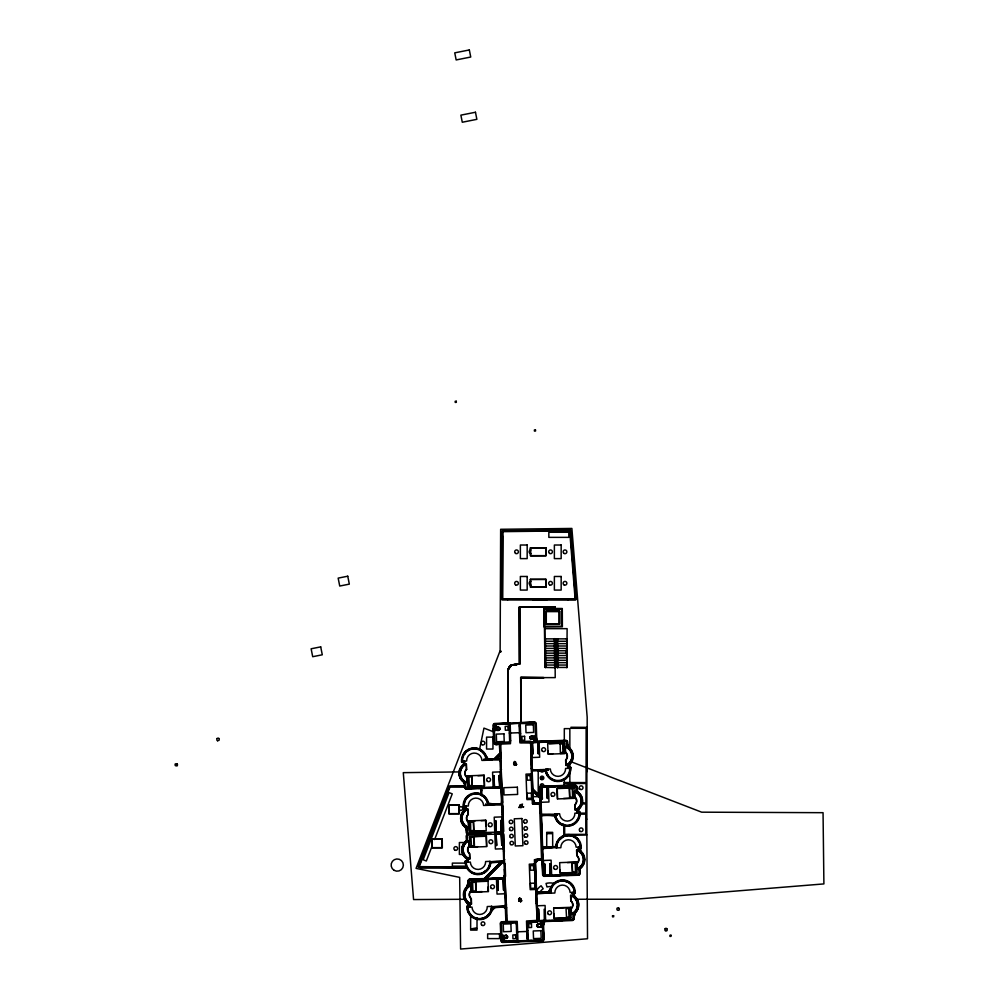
<?xml version="1.0" encoding="UTF-8"?>
<svg xmlns="http://www.w3.org/2000/svg" width="999" height="999" viewBox="0 0 999 999"><rect width="100%" height="100%" fill="white"/><g stroke="black" fill="none" stroke-linecap="round" stroke-linejoin="round"><path stroke-width="1.5" d="M519.355 606.967L519.455 663.923L511.363 665.147L509.328 666.683L507.929 669.58L508.066 722.302L508.266 669.58L509.49 666.808L511.401 665.247L519.567 663.935L519.393 606.992L555.219 606.917L555.219 608.778L544.168 608.778L545.017 667.432L554.932 667.657M465.159 862.262L465.284 861.076L467.232 860.838L467.182 859.227A11.139 11.139 0 0 1 466.733 840.359M465.671 862.249L470.342 862.075A7.655 7.655 0 0 0 478.271 869.442A7.655 7.655 0 0 0 485.639 861.525L490.309 861.35A12.325 12.325 0 0 1 478.022 874.125A12.325 12.325 0 0 1 465.671 861.413L467.669 861.225L467.594 859.09M515.634 762.999L514.647 764.235L514.722 763.286M518.956 899.275C518.431 901.473 518.493 897.801 521.203 898.775C518.019 898.014 520.554 902.659 520.616 899.45M520.029 900.411L519.705 899.737M519.105 900.024L519.542 900.811M521.241 807.529C520.816 807.329 522.577 805.619 521.665 805.182C519.418 806.043 522.602 805.581 521.903 805.331M494.73 742.719A1.873 1.873 0 0 0 498.289 743.793L495.317 743.993L493.981 742.607L494.006 736.413M502.485 535.801L502.222 599.425L575.624 599.425L570.154 530.332L502.509 531.143M521.278 804.982C523.039 805.456 518.606 805.706 521.128 806.018M586.838 819.168L586.925 727.359L570.941 727.272L570.941 728.296L586.138 728.296L586.063 782.579L564.148 782.529L563.636 785.639M587.262 771.553L587.175 717.157L571.878 528.446L500.649 529.295L500.137 650.686L416.059 868.381L459.677 877.384L460.601 949.05L587.524 938.76L586.75 819.155M494.018 739.909L493.618 728.159L494.006 732.617M494.03 738.373L493.543 728.271M516.221 763.648C516.745 764.46 512.949 764.897 515.834 764.784C516.658 761.75 514.597 766.87 516.233 763.611C516.308 763.199 516.183 765.246 515.659 763.348M521.728 807.03L521.728 805.918M464.06 891.707L463.973 897.527L465.871 901.36L469.055 904.195M514.76 764.547C513.211 764.073 513.261 762.786 515.022 762.162C518.231 761.663 510.714 764.822 515.059 762.062M514.735 764.884L513.761 764.185L514.685 761.388M519.193 900.623C520.367 901.523 518.019 898.251 520.379 898.613M520.167 900.574C520.579 901.435 516.845 899.212 519.78 901.073M521.166 806.243L520.566 807.067L521.903 806.318M522.552 804.095L521.728 804.282M467.894 861.425L467.932 858.89M519.43 901.185L521.603 900.736M520.554 900.074L521.016 901.373M516.283 763.785L516.296 764.797M521.503 901.073L519.842 901.036L521.291 900.524M507.167 937.911L507.005 938.061A2.173 2.173 0 0 1 506.555 938.323L507.417 937.586A1.399 1.399 0 0 0 507.592 937.162L506.655 935.539A2.41 2.41 0 0 0 505.756 935.314M514.647 764.21C515.422 757.779 512.25 765.896 516.62 764.285M516.458 764.347C515.846 763.623 514.897 765.796 516.608 764.472M515.821 764.685C516.346 763.898 515.596 765.209 516.158 763.973M521.59 900.923C520.042 899.25 520.704 901.722 521.478 900.736M465.372 861.388L467.844 861.388L467.882 858.915M519.942 900.436L519.73 900.087M518.793 899.162C518.119 900.586 519.617 898.238 520.042 898.601M541.483 814.809L541.046 819.767L541.446 814.709L548.588 814.859M514.56 764.347L514.148 763.298L514.56 763.935M521.49 806.742L521.94 805.943M480.119 919.105L480.094 918.993A12.15 12.15 0 0 1 467.495 907.267M468.019 862.162L468.119 860.963L465.584 861.4A12.413 12.413 0 0 0 467.057 867.694M469.692 905.993L469.455 907.192L469.767 905.993M521.316 900.136C521.116 903.084 519.58 899.712 521.453 900.798M521.341 900.961L520.979 899.799M576.535 899.35L572.602 893.705C570.829 889.897 577.335 900.636 576.635 899.187M572.527 893.581L572.39 892.369M578.433 848.276L578.658 847.077M519.93 898.576L519.03 899.55L519.717 897.926M514.198 764.173L514.535 761.787M521.278 901.061L520.541 901.772L521.328 900.661M515.596 763.686L515.759 764.672L514.522 764.31M519.517 807.354L518.968 807.592M513.673 763.398L513.986 762.799M520.292 807.342L521.091 806.493L520.467 806.555M518.693 899.812L518.868 899.45M520.916 901.11L520.604 901.797L521.416 899.874M514.585 764.747L513.936 764.984L516.096 764.085M514.56 763.261C514.822 765.009 513.411 762.225 515.084 762.312M519.443 901.21L518.856 900.499M548.164 847.452L552.497 847.327M520.704 806.967C519.742 806.068 520.242 806.181 521.166 805.032M519.343 900.012C518.993 898.738 518.631 899.475 520.067 898.775M520.129 898.538L519.38 898.226M542.969 931.53L543.194 936.075L542.969 925.923L544.83 920.878L559.403 920.541M543.269 936.1L543.431 933.178M514.398 763.798L514.16 762.487L514.46 763.061M505.769 922.015L506.006 918.031M505.869 922.077L505.956 919.33M521.178 900.648C521.253 900.211 520.554 900.811 521.291 900.773M518.893 900.936L519.318 901.248M515.496 763.211L515.871 763.948M520.704 805.694L519.755 806.056L520.654 806.106M465.509 856.705L467.569 858.74L465.746 864.135L467.569 858.69L466.77 861.5M554.944 814.884L542.307 815.296A1.536 1.536 0 0 1 540.884 813.735M514.06 764.11L513.936 763.498M519.268 899.874L519.205 899.063M563.586 836.263L558.091 840.871M519.517 898.238L519.767 898.563M523.014 806.955L523.651 806.78M550.761 891.245L549.875 892.856L536.788 893.88L537.612 919.754L538.686 920.741M556.768 845.941L555.869 847.552L542.782 848.576L543.606 874.45L544.467 875.424M490.159 863.76L490.621 862.187L502.984 861.725A1.536 1.536 0 0 0 504.295 860.151L504.408 863.173M486.101 760.276A11.813 11.813 0 0 0 473.688 748.913A11.813 11.813 0 0 0 462.512 761.488C465.422 760.301 465.559 765.159 463.249 765.734A10.115 10.115 0 0 0 463.823 781.143L465.434 782.429L464.385 782.816A11.139 11.139 0 0 1 463.698 764.073L463.648 762.462L461.526 762.012A12.837 12.837 0 0 1 472.739 747.976A12.837 12.837 0 0 1 487 758.89L500.087 758.678L501.248 757.841L500.774 745.067L499.587 745.004L499.55 744.143L495.329 744.317L498.414 743.756M487.749 805.306A11.813 11.813 0 0 0 475.512 793.93A11.813 11.813 0 0 0 464.135 806.168C466.558 805.444 467.557 809.914 464.947 810.776M502.485 833.903L468.144 835.052L467.37 835.876L467.195 841.27A10.127 10.127 0 0 0 466.608 857.604C469.443 858.516 466.945 860.801 467.894 858.478M496.491 879.195L504.133 878.883L469.78 880.069C467.22 881.455 471.116 886.101 467.694 887.212A10.115 10.115 0 0 0 468.256 902.621C470.729 902.921 470.779 907.891 467.819 906.917A11.813 11.813 0 0 0 479.895 918.63A11.813 11.813 0 0 0 491.446 906.393M491.283 911.25L495.329 907.03L491.246 911.138M546.141 769.143A11.813 11.813 0 0 0 558.553 780.506A11.813 11.813 0 0 0 569.742 767.944C566.845 769.08 566.708 764.322 568.955 763.673M555.432 813.885A11.813 11.813 0 0 0 567.844 825.249A11.813 11.813 0 0 0 579.033 812.686C576.136 813.835 575.973 809.015 578.284 808.441A10.115 10.115 0 0 0 577.722 793.019C574.225 792.157 577.784 787.249 575.112 786.051L540.771 787.274L555.756 786.388M537.986 920.791L572.34 919.492L573.114 918.668L573.276 913.261A10.127 10.127 0 0 0 573.876 896.927L572.265 895.753L573.289 895.266A11.176 11.176 0 0 1 573.763 914.21L572.902 913.76L573.726 912.886M551.997 875.636L543.98 875.374L578.334 874.187C580.906 872.801 577.01 868.156 580.431 867.057A10.115 10.115 0 0 0 579.87 851.635L578.246 850.236L579.295 849.962A11.176 11.176 0 0 1 579.77 868.905L578.908 868.456L579.72 867.582M472.14 748.451L475.062 748.8M489.66 863.685L490.334 861.737L503.683 860.663L502.859 834.789L501.798 833.79M491.308 908.703L492.245 906.705L505.332 905.681L504.507 879.807L503.434 878.82M482.617 873.188L484.715 871.328M484.915 871.528L482.629 873.351L484.877 871.453M465.634 809.153L465.559 807.279L463.586 807.254L463.861 806.243L463.723 806.942L465.796 807.042L465.934 809.315A10.627 10.627 0 0 0 465.709 826.985M466.608 829.395L463.499 824.912M515.184 764.472L515.696 764.335M462.649 823.85L466.67 829.482M520.779 900.399L520.591 901.148L521.166 900.037M463.973 781.98L465.971 788.398L464.11 781.855L464.897 782.654L465.059 787.162A1.536 1.536 0 0 0 466.645 788.636L494.867 787.724M521.178 899.949L521.078 900.536M478.359 873.65L475.362 873.95L479.77 873.613M538.786 859.639L542.682 859.44L542.957 873.963M566.945 741.196L567.457 746.827L566.957 741.133L567.594 746.765L571.528 750.986L572.39 753.795M501.286 804.145L501.985 799.824L501.585 786.213L501.873 792.582M501.361 804.183L501.973 799.912M501.523 804.183L501.998 801.273M520.591 804.657L520.042 805.469L520.454 804.57M468.119 862.174L467.682 859.053A10.689 10.689 0 0 1 466.196 841.308L467.008 840.596L466.845 836.101A1.536 1.536 0 0 1 467.732 834.652M523.351 807.317L523.451 807.117M535.826 940.871L528.496 940.896L541.558 940.534M521.753 805.294L520.941 805.132L522.077 805.743M487.912 803.096L494.205 804.095M581.318 847.814L579.233 848.401L579.295 850.012M586.85 834.889L563.948 835.364L563.636 824.05M477.947 793.331L475.062 793.718M573.126 785.476L565.871 785.738M578.096 874.6L578.221 874.762A1.536 1.536 0 0 0 579.632 873.138L579.47 868.643L580.244 867.881M460.864 818.793L461.963 813.448A10.939 10.939 0 0 0 461.763 822.701M488.261 759.502L492.619 759.34M498.002 861.962L492.107 862.012M496.428 878.608L497.027 894.068L504.682 893.793L504.12 878.496L496.478 878.82M533.379 722.452L523.251 722.789M505.993 908.054L502.485 906.855L506.143 908.029M544.755 769.917L548.126 775.948L544.805 769.979L540.384 770.254L544.78 769.892L540.434 770.054M551.198 741.358L540.946 741.733M548.089 847.277L552.509 847.04M547.727 892.519L551.123 887.624M552.047 920.716L537.999 921.028M469.031 906.418L469.193 903.87A10.689 10.689 0 0 1 467.594 886.538M479.607 749.163L483.953 728.109L494.13 732.03M504.87 874.587L503.833 878.408L504.807 874.537L503.671 878.396L496.528 878.608M496.441 878.446L503.883 878.371M573.95 916.508L575.012 912.549L573.938 917.844M573.826 917.869L576.348 910.052L574.999 912.524M467.32 906.468L469.518 906.38L467.407 906.468C473.014 907.354 462.949 899.712 464.685 896.94M521.603 805.269L521.965 805.806M583.291 864.51L584.465 859.365L582.991 854.108L578.708 850.449A10.44 10.44 0 0 1 580.344 867.544L580.619 867.819M519.293 806.892L520.129 806.555L519.243 807.105M577.097 838.448L578.546 840.958L577.147 838.461L574.437 837.174L577.097 838.448L578.321 841.121M533.166 739.06L534.015 737.687L532.991 736.35M533.154 803.596L539.073 803.233L533.091 803.608L532.979 799.075M520.054 806.68L520.079 807.317M535.089 803.558L532.804 798.438L535.014 803.633L533.116 799.787M574.8 893.143L572.889 893.243L572.802 895.491A10.689 10.689 0 0 1 574.288 913.223L573.463 913.948L573.626 918.443A1.536 1.536 0 0 1 572.152 920.029L542.557 921.115L553.084 920.603M544.667 770.079L547.976 776.048M533.966 738.124L534.003 737.499M468.494 796.203L465.197 799.113L463.586 807.254M572.215 759.053L571.69 761.463L567.932 765.471M572.415 759.103L571.74 761.5L568.156 765.484L572.077 759.652M493.956 775.873L494.193 787.249L493.768 775.649M499.887 787.037L499.288 775.386L499.912 787.037M495.704 820.753L495.816 832.267M501.036 820.703L501.273 832.067L500.861 820.466M501.136 820.554L501.523 832.055L500.861 820.654M489.098 867.681L490.584 862.449M496.316 845.304L495.866 833.89M501.835 845.042L501.61 833.678M533.041 753.97L532.342 742.382M491.108 911.4L492.232 907.467M498.239 890.409L497.789 878.895M503.683 890.209L503.059 878.708M542.357 798.626L541.733 787.125M547.789 798.426L547.365 786.925M544.443 864.048L545.142 875.549M544.717 864.135L544.892 875.561L544.717 863.948M550.162 863.935L550.324 875.361L550.087 863.985M557.38 841.545L556.268 845.479L557.517 841.62A12.413 12.413 0 0 1 579.42 841.545M538.461 909.265L538.886 920.866M544.155 909.24L544.33 920.666M550.262 890.783L551.386 886.85M530.257 736.925L530.494 736.675A2.373 2.373 0 0 1 533.179 736.475A2.36 2.36 0 0 0 532.167 736.151A2.547 2.547 0 0 0 531.293 736.251L529.945 737.649L530.894 739.148A2.31 2.31 0 0 0 531.48 739.335M570.154 770.541L567.919 765.296L569.055 768.069M519.767 806.056C521.078 805.169 519.18 806.318 520.554 806.193M550.337 890.908L551.51 886.925A12.413 12.413 0 0 1 558.653 880.931M553.683 780.157L551.361 778.571L553.658 780.406M560.889 780.806L557.991 780.681M556.431 845.753L557.679 841.707M530.019 737.337L529.957 737.961M556.505 845.878L557.804 841.782M578.683 850.474L579.72 847.414C579.22 853.596 577.422 846.34 581.093 847.851M578.896 850.224L579.782 847.464M521.091 721.753L520.741 677.484L520.779 721.753M544.867 627.896L544.954 666.57M545.342 638.861L545.529 667.482L545.067 638.723M545.479 650.861L555.219 650.761M545.354 667.482L545.304 638.623M543.618 677.534L520.616 677.559L543.743 677.784L520.691 677.597L520.991 723.276L504.395 723.788M554.707 667.369L554.42 638.723M557.242 667.432L557.317 638.773L557.717 667.569M562.924 880.531L569.705 882.679M520.491 901.073L521.216 900.898M465.709 751.698L468.269 750.374L465.696 751.71L464.51 754.357M492.27 759.277L486.763 759.29L485.239 755.057M500.062 759.277A1.536 1.536 0 0 0 499.225 758.953L486.65 759.602L492.232 759.427M544.817 920.953L543.256 926.023M494.33 731.355L493.007 728.658L494.193 727.921M513.623 763.436L513.848 762.874M538.661 859.664L534.977 863.099M490.821 862.199L488.224 868.73M431.843 846.715L426.323 861.001L423.151 859.777L449.075 792.619L452.247 793.843L434.59 839.572M578.396 808.89L579.432 812.424M515.259 763.885L514.722 764.435L515.422 764.135M520.479 807.691L521.128 807.579M539.21 770.541L545.654 769.779L540.034 770.004M502.31 941.595L519.23 941.533M521.028 805.182L520.791 805.319M520.079 806.093L520.417 806.68M558.154 840.771L555.407 847.127L558.079 840.733L563.523 836.213M463.773 805.981L464.46 810.639L463.561 805.943M507.967 669.58L511.326 665.022M491.945 907.467L504.632 906.755A1.536 1.536 0 0 0 505.944 905.181L506.343 915.883M556.168 846.79L543.493 847.502A1.536 1.536 0 0 0 542.17 849.088M468.406 886.675L469.218 885.801L468.444 885.301A11.139 11.139 0 0 0 468.831 904.245L468.881 905.856L466.92 906.093L466.808 907.292A12.837 12.837 0 0 0 479.433 919.654A12.837 12.837 0 0 0 492.445 907.716L505.506 906.967L506.718 907.716L507.055 921.478L517.22 921.415L517.969 940.896L527.147 940.559L526.51 920.991L537.112 920.379L534.403 859.739L540.571 858.99A1.611 1.611 0 0 0 541.533 858.491L539.56 804.395A1.611 1.611 0 0 0 538.561 803.97L532.355 803.671L530.631 743.006L519.917 742.881L519.005 722.589L534.328 722.027A1.898 1.898 0 0 1 536.251 723.85L536.825 741.333L565.584 740.271A2.048 2.048 0 0 1 567.707 742.232L567.857 746.653A11.176 11.176 0 0 1 568.568 765.396L568.606 766.957L570.454 766.97L570.754 767.831M509.565 666.87L508.266 669.58L511.426 665.346L519.667 663.96L519.567 607.105L555.219 607.217M536.076 892.382L538.961 892.669M579.557 813.011L574.887 813.174A7.655 7.655 0 0 1 567.519 821.103A7.655 7.655 0 0 1 559.59 813.735L554.92 813.91A12.325 12.325 0 0 0 568.106 825.748A12.325 12.325 0 0 0 579.495 812.162C576.473 813.748 576.835 809.015 578.558 808.828M486.95 916.92L489.56 913.511L486.95 916.92L484.09 917.819M463.798 894.205L465.834 901.023M486.85 916.957L480.094 918.993A12.15 12.15 0 0 0 491.783 906.38M464.398 754.357L465.721 751.66M522.652 722.776L534.715 722.339L535.963 723.825L536.051 741.782L535.951 734.315M504.395 935.626L503.621 936.5A1.424 1.424 0 0 1 503.771 936.2L504.333 935.663A2.46 2.46 0 0 1 506.643 935.551M568.156 765.009L568.206 767.382L570.204 767.419A12.325 12.325 0 0 1 558.828 781.006A12.325 12.325 0 0 1 545.629 769.168L550.299 768.993A7.655 7.655 0 0 0 558.229 776.36A7.655 7.655 0 0 0 565.596 768.431L570.267 768.256M567.594 764.747L568.543 765.409M555.844 882.229L558.716 881.405M566.833 667.657L567.12 628.658L545.017 628.658M566.833 638.623L566.321 639.01M566.883 667.432L566.883 638.861M467.669 861.225L465.434 861.388M468.543 881.368L466.645 887.624L468.444 881.068A1.536 1.536 0 0 1 469.967 879.532L503.434 878.308A1.536 1.536 0 0 1 504.295 878.546M519.967 806.031L520.354 805.843M463.698 855.194L467.769 858.79A10.44 10.44 0 0 1 466.133 841.695L465.884 841.445M572.764 895.666L572.714 895.741A10.44 10.44 0 0 1 574.35 912.849L574.625 913.123M568.468 825.723L569.08 825.649M462.562 765.571L464.173 763.174M462.637 765.621L464.198 763.298M573.913 918.768L572.764 920.129L573.376 918.705M578.708 874.35L579.37 873.401M463.536 845.004L467.07 840.434L463.586 845.067M464.572 844.005L467.12 840.521M572.739 919.792L573.526 918.73M568.156 765.484L571.403 760.876M579.682 868.481L581.368 866.145M469.393 879.757L468.593 880.843L468.718 885.788M578.721 874.5L579.52 873.426M536.788 741.832L536.088 735.276L536.513 741.882M572.752 919.979L573.701 918.743M579.707 873.451L578.746 874.887L566.358 875.386M579.857 873.463L578.746 874.837L566.358 875.174M570.654 835.176L566.333 835.688M504.82 921.952L501.823 921.965L500.599 923.438L500.974 928.096M465.322 826.947L465.584 826.66A10.44 10.44 0 0 1 465.984 809.502L465.659 807.18L463.648 807.117L463.536 806.168L468.294 806.018A7.655 7.655 0 0 1 475.661 798.089A7.655 7.655 0 0 1 483.591 805.456L488.261 805.281A12.325 12.325 0 0 0 475.062 793.443A12.325 12.325 0 0 0 463.686 807.03L465.734 807.105L465.084 809.927M577.772 792.344L577.634 792.507A10.465 10.465 0 0 1 577.222 809.714L577.572 812.062L579.595 812.15M500.074 786.9L501.073 785.838L500.012 759.977L486.888 759.914L485.789 757.979M568.344 747.764L568.406 747.689A10.564 10.564 0 0 1 567.981 765.047M573.576 913.835L575.436 911.637M573.713 913.898L577.447 909.49L578.421 903.783L576.723 898.963L573.051 895.329L572.976 893.493M579.383 807.904L577.584 810.102L577.572 812.062M463.486 844.879L467.07 840.758M463.311 844.792L466.758 840.646L466.62 835.776L466.708 840.621A10.939 10.939 0 0 0 462.2 847.302M582.392 865.534L579.707 868.593A10.939 10.939 0 0 0 582.654 865.696M520.004 805.631L520.554 805.594M569.68 763.236L571.403 761.3M502.572 906.967L495.242 907.104M497.165 723.776L508.741 723.313M536.663 741.72L565.596 740.746A1.536 1.536 0 0 1 567.182 742.12L567.37 746.865M537.275 926.56L537.562 926.772A1.748 1.748 0 0 1 537.087 926.348L537.087 926.348A1.349 1.349 0 0 1 537 924.824A1.636 1.636 0 0 1 537.25 924.512L537.412 924.362A2.173 2.173 0 0 1 537.862 924.1L537 924.837A1.386 1.386 0 0 0 536.8 925.449L537.762 926.885A2.435 2.435 0 0 0 540.022 926.797L540.721 926.11A1.336 1.336 0 0 0 540.634 924.699L539.71 924.025L540.359 924.4M494.105 758.99L500.487 752.609M494.105 759.203L500.462 752.846M494.667 759.178L499.999 753.845M496.066 758.441L500.337 754.17M496.266 758.79L500.524 754.52M496.253 759.003L500.511 754.757M484.552 878.258L500.487 862.324M484.565 878.446L501.785 861.225M484.777 878.783L502.135 861.413M485.114 879.108L503.096 861.126M485.614 879.145L503.459 861.313M486.688 878.283L503.696 861.275M538.686 859.502L534.952 863.223L535.464 876.323M568.044 767.557L570.491 767.332M568.294 765.359L568.419 767.182M463.823 762.249L461.95 762.025M577.672 811.962L579.732 812.125L577.335 812.299L579.408 812.175L577.335 812.299L577.122 809.839M217.208 738.286L218.669 738.186M496.915 727.422L496.128 728.134A1.311 1.311 0 0 0 496.103 729.482L496.69 730.069A2.435 2.435 0 0 0 499.013 730.157L500.012 728.845L499.05 727.409A2.46 2.46 0 0 0 496.928 727.434M488.036 803.084L488.511 804.42L500.874 803.983A1.536 1.536 0 0 1 502.297 805.456M496.491 727.709L496.241 727.959A1.836 1.836 0 0 1 496.603 727.622A2.41 2.41 0 0 1 499.113 727.472L499.313 727.559A1.698 1.698 0 0 1 499.725 727.946L499.812 729.47A1.311 1.311 0 0 0 499.837 728.121M499.275 730.019L499.562 729.794A2.335 2.335 0 0 1 496.715 730.032L496.403 729.857A1.573 1.573 0 0 1 496.103 729.482M558.154 840.921L561.463 838.086M499.038 729.32L499.063 728.246M530.906 737.237L530.944 738.361M665.259 928.471L666.695 928.521M568.106 765.421L568.381 767.22L570.441 767.357A12.562 12.562 0 0 1 569.855 772.726M463.299 765.746L464.735 764.547L463.698 764.023M578.246 808.416L576.81 809.627L577.834 810.152A11.176 11.176 0 0 0 577.172 791.358M478.533 788.461L500.137 787.712L501.685 786.45M500.137 787.712L501.723 786.5M533.466 738.848L533.291 738.985A2.41 2.41 0 0 1 530.831 739.098L530.419 738.823A1.498 1.498 0 0 1 530.032 738.273M463.299 765.009C465.147 764.297 464.485 760.526 462.038 762A12.325 12.325 0 0 1 473.426 748.413A12.325 12.325 0 0 1 486.613 760.264L481.943 760.426A7.655 7.655 0 0 0 474.013 753.071A7.655 7.655 0 0 0 466.645 760.988L461.975 761.163M527.722 938.236L526.997 922.527L537.187 922.152L534.902 859.714L541.046 859.402L542.469 857.529L540.721 805.069M467.594 858.84L465.559 856.593M464.011 781.855L463.986 781.98A10.627 10.627 0 0 1 464.223 764.335M466.758 841.645L467.569 840.783L466.496 840.471M578.046 874.662L544.68 875.948L543.019 874.625A1.536 1.536 0 0 0 544.68 875.948M463.449 764.198L464.722 764.098M465.097 809.215L466.421 809.352L464.897 810.751A10.115 10.115 0 0 0 465.459 826.173C469.043 826.985 465.234 832.379 468.281 833.154L502.422 831.917M568.806 765.222L567.519 765.321M576.81 810.064L578.096 809.964M484.69 754.17L488.311 759.302M497.027 728.196L497.065 729.47M532.929 738.373L532.954 737.125M466.496 840.521L466.371 835.676A2.035 2.035 0 0 1 467.719 834.103A2.035 2.035 0 0 1 466.258 832.629L466.034 827.796A11.139 11.139 0 0 1 465.347 809.09L466.371 809.128M578.958 868.68L579.982 868.768M572.951 913.985L573.975 914.073L574.138 918.431A2.048 2.048 0 0 1 572.177 920.541L543.419 921.59L544.105 939.085A1.923 1.923 0 0 1 542.644 941.008M537.962 924.862L538.011 926.21M498.576 730.331L499.15 730.094M513.773 763.136L513.711 762.649M494.018 728.421L493.007 728.658M569.705 882.592L571.378 885.039M464.647 782.629L464.86 787.499L466.183 788.823L470.816 788.723M541.246 787.287L540.459 788.336L541.533 814.197L554.657 814.26L555.656 815.808M506.456 937.561L506.143 937.686A2.235 2.235 0 0 1 505.069 937.724L504.607 937.561M572.702 895.067L572.577 896.066M498.951 730.207L499.013 730.169A2.135 2.135 0 0 0 499.45 729.894M554.932 639.098L555.219 677.622L520.741 677.622L543.743 677.684M557.717 639.01L556.88 638.861L556.918 667.432L567.12 667.432M545.067 667.282L545.816 667.282M554.42 667.282L555.257 667.432M466.708 840.321L467.507 840.521M468.356 885.351L469.168 885.576M537.762 926.885A2.398 2.398 0 0 0 538.661 927.109L539.747 926.935M531.293 736.251L530.931 736.388A1.936 1.936 0 0 0 530.344 736.825M465.884 900.936L468.781 906.393M468.968 885.351L468.144 885.501L467.982 881.118A2.035 2.035 0 0 1 469.93 879.02L504.445 878.034L504.383 876.485L505.569 876.335L505.107 863.561L503.908 863.486L503.858 861.937L490.796 862.699A12.837 12.837 0 0 1 477.335 874.612A12.837 12.837 0 0 1 465.172 861.375M535.926 728.109L536.188 735.364M465.784 788.486L463.936 781.88M549.85 892.344L537.487 892.806A1.536 1.536 0 0 0 536.925 893.006M501.723 831.93L502.722 830.856L501.648 804.994L488.536 804.932L487.524 803.383M576.735 786.663L575.474 785.376L563.086 785.738M542.682 940.971L502.509 942.444A1.911 1.911 0 0 1 502.01 942.282L501.685 942.094A1.911 1.911 0 0 1 500.924 940.658L500.324 923.588A1.873 1.873 0 0 1 501.411 921.827L506.031 921.515L506.293 920.741M467.619 906.48L469.143 906.068L467.22 906.468M467.669 859.477L468.106 861.488L466.171 861.887A11.813 11.813 0 0 0 478.259 873.613A11.813 11.813 0 0 0 489.797 861.375M573.888 895.641C571.465 895.741 571.453 891.995 574.3 892.644A11.813 11.813 0 0 0 562.225 880.931A11.813 11.813 0 0 0 550.674 893.168M511.401 665.247L519.667 663.96L519.642 607.155M581.043 847.851L579.033 848.201M519.705 663.96L511.363 665.147L508.054 669.58L508.254 722.215M519.368 663.91L511.338 665.047L519.455 663.923L513.761 664.485A6.381 6.381 0 0 0 507.992 670.829L508.241 723.751M500.574 758.104L502.21 789.123L501.198 789.16L501.136 787.612L466.658 789.148A2.048 2.048 0 0 1 465.347 788.723C462.487 786.038 466.196 783.141 464.56 781.63M502.185 802.272L502.859 802.01L502.385 789.222L501.698 789.01L501.023 789.272L501.498 802.06L502.609 802.172L503.733 831.031A2.035 2.035 0 0 1 502.347 832.841A2.035 2.035 0 0 1 503.871 834.552L504.582 876.56M504.907 876.598L506.543 907.604L505.357 907.766L505.831 920.541L506.518 920.753M467.07 906.468L469.255 906.168M475.212 793.793L478.059 793.443M542.232 858.803L542.819 874.649L544.68 876.185L558.616 875.636M464.123 761.088L464.51 762.262L464.148 761.088M484.478 760.326L484.053 759.165M568.006 767.132L567.819 768.356L567.807 767.157M466.071 806.081L466.183 807.279M576.997 811.912L577.31 813.086M577.385 813.074L577.097 811.9M505.581 922.152L501.948 922.489M578.746 847.951L580.706 847.814M467.732 861.288L465.759 861.413L467.844 861.388M540.159 940.521L535.826 940.708M532.954 803.633L539.06 803.283M505.469 922.089L501.898 922.289L505.569 922.114M535.814 876.31L535.152 859.752L538.111 859.627L535.202 859.764M498.538 723.776L509.103 723.401M580.806 847.826L578.808 848.014L578.796 850.186A10.689 10.689 0 0 1 580.282 867.931M506.555 922.002L501.885 922.202A1.361 1.361 0 0 0 500.836 923.438L501.461 940.646A1.361 1.361 0 0 0 502.872 941.957L542.282 940.521A1.361 1.361 0 0 0 543.593 939.11L542.969 922.027M542.395 920.866L549.999 920.591M503.134 723.776L509.153 723.538M527.197 722.801L534.715 722.677L535.639 723.85L534.715 722.677M543.506 847.602L553.234 847.214M546.316 847.627L553.284 847.352M497.352 861.662L491.77 861.887L502.972 861.638M566.333 874.787L572.527 874.6M544.68 875.861L550.874 875.611M566.346 874.999L575.624 874.625M481.755 878.87L469.368 879.37L481.768 879.083M487.949 878.633L503.434 878.009L492.607 878.645M560.164 875.636L544.68 876.185M472.49 879.632L481.78 879.27M497.252 878.645L503.434 878.396M477.135 879.595L481.78 879.407M544.455 892.619L550.012 892.407M494.817 906.855L503.196 906.568M494.88 907.042L504.62 906.667M542.607 921.19L557.679 920.579M552.759 846.852L543.456 847.264L552.834 847.052M492.145 862.387L503.034 862.025L492.082 862.249L497.977 862.05M537.45 892.569L549.949 892.232L540.596 892.594M495.342 907.342L504.67 907.042L495.379 907.217M542.694 921.315L560.739 920.603M542.719 921.365L562.25 920.591M530.494 722.801L533.454 722.689M519.293 725.898L520.317 725.861M509.353 733.066L520.054 732.667M519.58 733.541L520.591 733.503M509.627 740.709L510.651 740.671L510.177 722.914L494.88 723.463A1.886 1.886 0 0 0 493.469 724.2L493.269 724.525A1.886 1.886 0 0 0 493.081 725.399L493.706 742.482A1.873 1.873 0 0 0 495.641 744.28L495.329 744.055M562.749 740.746L565.684 740.659M531.468 742.282L539.11 741.97L539.672 757.254L532.017 757.542L531.468 742.245L539.11 742.12L531.48 742.532M536.013 741.87A1.349 1.349 0 0 0 536.351 740.921L535.726 723.85A1.361 1.361 0 0 0 534.315 722.539L494.905 723.975A1.361 1.361 0 0 0 493.593 725.386L494.23 742.594A1.361 1.361 0 0 0 495.354 743.756L498.326 743.731M549.438 743.756L564.423 743.206L564.685 750.436M560.027 743.968L563.161 743.855L563.486 752.434L560.339 752.547L560.189 743.968M552.809 753.758L548.314 753.92L548.201 751.036M560.289 753.483L564.785 753.321M500.162 761.038L501.186 761.001M530.744 759.927L531.768 759.889M500.849 761.438L501.123 769.093M531.431 760.326L531.705 767.969M500.474 769.542L501.498 769.505M531.056 768.418L532.08 768.381L533.054 769.954L545.367 769.517L546.366 771.066M470.454 775.998L467.457 776.098L467.832 786.213L481.318 785.714M477.947 775.724L483.941 775.499M468.768 776.985L471.915 776.872L472.227 785.451L469.08 785.576M500.774 787.025L493.131 787.412L492.582 772.165L500.224 771.89L500.786 787.175L493.131 787.449M477.347 788.199L490.509 787.712M555.769 786.101L544.255 786.725M542.944 786.7L574.887 785.526A1.536 1.536 0 0 1 576.485 787.012L576.648 791.508L577.472 792.207M573.713 787.961L557.23 788.561L557.604 798.663M572.452 788.598L569.318 788.711L569.63 797.289L572.777 797.177M563.586 798.451L574.075 798.064M519.967 725.873L520.379 741.595L530.581 741.221L532.854 803.658L538.386 803.458A2.123 2.123 0 0 1 540.047 804.17L540.559 805.294M501.81 806.068L502.834 806.031M539.797 804.682L541.058 804.632M502.497 806.468L502.772 814.11M540.696 812.724L539.86 788.199M502.122 814.56L503.146 814.522M540.347 813.161L541.371 813.124M469.105 821.128L475.099 820.903M481.093 820.691L485.589 820.529L485.801 826.298M470.417 822.015L473.551 821.902L473.876 830.481L470.729 830.594L470.579 822.002M484.453 830.681L469.48 831.23L469.268 825.461M502.422 832.155L494.78 832.479L494.23 817.182L501.873 816.907L502.435 832.204L494.767 832.055M481.743 833.166L468.294 833.653A1.536 1.536 0 0 1 466.708 832.329L466.533 827.684M477.297 834.177L490.746 833.69M497.889 833.678L494.83 833.753L495.392 849.038L503.034 848.763L502.472 833.516M494.83 833.903L500.949 833.678M474.175 836.675L486.163 836.238L486.525 846.353M471.291 845.966L474.438 845.853L474.113 837.274L470.979 837.387L471.453 845.966M470.054 846.952L477.534 846.677M556.168 847.889L560.839 847.714A7.655 7.655 0 0 1 568.206 839.784A7.655 7.655 0 0 1 576.123 847.152L580.806 846.99M503.459 851.086L504.483 851.048M541.683 849.687L542.707 849.649M503.833 851.498L504.108 859.14M542.057 850.099L542.582 856.205M503.771 859.577L504.795 859.54M541.758 858.191L543.019 858.153M542.507 859.427L542.969 869.679M567.432 862.612L576.423 862.287L576.685 869.505M570.804 872.614L560.314 873.001L560.214 870.104M551.648 875.449L543.993 875.611L543.444 860.476L551.086 860.189L551.648 875.486M566.421 875.112L578.121 874.687M480.569 879.095L474.762 879.307M490.671 878.62L496.528 878.508M477.322 881.642L487.799 881.255M482.18 891.595L471.69 891.97L471.328 881.867M544.655 892.582L547.652 892.482M550.162 893.193L554.832 893.019A7.655 7.655 0 0 1 562.2 885.089A7.655 7.655 0 0 1 570.129 892.457L574.8 892.282M505.107 896.115L506.118 896.078M535.689 894.992L536.7 894.954M505.482 896.528L505.756 904.17M536.363 895.391L536.638 903.034M505.419 904.607L506.431 904.57M536.001 903.483L537.012 903.446M467.32 907.279L471.99 907.104A7.655 7.655 0 0 0 479.92 914.472A7.655 7.655 0 0 0 487.287 906.543L491.958 906.368M553.946 908.191L564.435 907.804M566.358 917.269L569.505 917.144L569.18 908.566L566.046 908.69L566.533 917.257M570.791 917.694L554.32 918.306L554.158 913.973M537.986 920.678L545.629 920.366M504.832 922.002L501.823 921.965M516.333 924.2L517.357 924.162M526.785 930.618L527.797 930.581M516.62 931.842L527.322 931.455M527.06 938.261L528.084 938.223M509.665 941.558L506.68 941.907L518.381 941.545M486.838 759.103L491.471 758.99M478.521 787.861L483.141 787.699M478.521 788.061L489.31 787.699M478.521 788.248L493.956 787.712M542.295 815.446L554.72 815.009M539.959 770.329L545.504 770.142M539.223 770.491L545.454 770.279M555.344 786.051L541.408 786.513M541.421 786.663L555.357 786.201M546.078 786.688L555.369 786.538L552.272 786.688M488.386 804.307L495.329 804.07M542.32 815.122L554.832 814.697M531.705 940.546L527.072 940.708L537.899 940.546M502.26 941.732L506.905 941.582M502.185 941.907L513.049 941.545M527.022 941.083L542.569 940.771L527.01 941.233M486.638 759.665L492.22 759.477M539.997 770.154L545.579 769.967L545.866 771.166M488.311 804.47L495.292 804.245M549.313 814.684L542.332 814.909L550.699 814.697M497.902 878.645L503.771 878.446M495.354 743.756L500.037 743.606M495.242 804.445L488.261 804.607L494.68 803.895L488.436 804.17L486.763 800.636M533.091 803.608L539.023 803.433M532.854 803.658L540.047 804.17M535.152 859.752L541.121 859.639L535.002 859.739L540.434 859.515A2.123 2.123 0 0 0 542.157 858.516M536.151 741.608L553.071 741.395M537.599 741.77L553.034 741.545M532.617 803.708L538.973 803.608L532.767 803.671M549.887 741.758L552.971 741.708M459.365 771.915L403.284 772.652L413.574 899.562L464.835 899.275M464.098 761.975L461.75 762.062L463.861 762.2L463.948 764.073M570.117 767.444L568.144 767.457L567.956 765.172A10.689 10.689 0 0 0 568.231 747.414M533.116 599.55L546.715 599.55M519.468 607.042L555.219 607.067M543.993 612.424L544.842 612.424L544.842 622.964L543.993 622.964M544.842 613.024L543.781 613.024L544.018 608.416L562.287 608.503L562.375 626.773L544.018 626.972L543.781 622.377L544.842 622.377M545.017 638.861L567.12 638.861M545.017 641.246L555.219 641.246M556.918 641.246L567.12 641.246M545.017 643.631L555.219 643.631M556.918 643.631L567.12 643.631M545.017 646.003L555.219 646.003M556.918 646.003L567.12 646.003M545.017 648.388L555.219 648.388M556.918 648.388L567.12 648.388M556.918 650.761L567.12 650.761M545.017 653.146L555.219 653.146M556.918 653.146L567.12 653.146M545.017 655.531L555.219 655.531M556.918 655.531L567.12 655.531M545.017 657.904L555.219 657.904M556.918 657.904L567.12 657.904M545.017 660.289L555.219 660.289M556.918 660.289L567.12 660.289M545.017 662.662L555.219 662.662M556.918 662.662L567.12 662.662M545.017 665.047L555.219 665.047M556.918 665.047L567.12 665.047M564.66 783.541L586.051 783.491L585.876 802.934L581.306 802.921M464.76 785.926L449.275 786.163L418.094 867.007L421.603 868.119L467.495 868.119M464.735 786.438L449.7 786.438L418.606 866.995L467.495 867.619M465.397 786.95L450.049 786.95L419.293 866.62L466.758 867.107M480.756 790.684L481.768 790.684L481.768 795.316M532.829 796.64L538.211 796.64L538.211 770.629M581.293 803.945L585.876 803.945L585.789 813.124L580.294 813.124L580.294 814.148L585.776 814.148L585.826 834.377L564.66 834.377L564.66 825.037M465.746 842.532L459.378 842.532L459.378 854.445L463.199 854.445M466.383 863.111L452.36 863.111L452.36 866.17L466.383 866.17M470.641 879.52L477.01 879.52M576.173 899.262L635.189 899.225L823.9 883.915L823.051 812.686L701.66 812.175L571.141 761.762M541.408 814.984L555.194 815.708L548.576 815.109M541.633 787.125L542.145 798.488M503.234 878.695L503.471 890.072M497.514 878.908L498.039 890.271M539.135 920.853L538.711 909.252M568.269 767.319L570.292 767.394M539.71 788.186L539.972 796.827M463.786 806.817L465.896 806.942L466.058 809.39M536.063 892.107L540.372 892.569M540.422 892.656L536.013 892.269L535.939 889.285M532.367 742.382L532.854 753.745M505.993 936.1L506.893 936.6M545.541 770.054L533.016 770.466A1.536 1.536 0 0 1 531.593 768.993M501.973 802.247L501.723 803.708L488.648 803.908L488.436 802.771A12.837 12.837 0 0 0 473.801 793.081A12.837 12.837 0 0 0 463.174 807.042L465.284 807.479L465.347 809.09M500.149 744.605L494.118 742.781L500.112 744.692M565.509 881.355L569.58 882.729L572.377 886.051M217.532 740.734L218.943 740.384A1.736 1.736 0 0 0 218.956 738.561M506.118 908.203L502.622 906.792M554.932 638.623L555.169 667.569M554.857 667.332L554.645 638.623M500.249 758.066L499.413 745.117L500.599 744.967L500.574 744.105L510.452 743.706L510.651 740.671M577.147 791.345C574.787 791.683 579.757 790.346 576.997 786.975A2.048 2.048 0 0 0 574.875 785.014L540.983 786.3A2.035 2.035 0 0 0 539.448 788.161L539.997 803.433A2.622 2.622 0 0 0 538.598 802.946L533.354 803.121L532.167 770.741L545.242 770.541A12.837 12.837 0 0 0 559.565 781.443A12.837 12.837 0 0 0 570.704 767.307M504.358 938.236L504.707 938.398A2.148 2.148 0 0 1 504.295 938.198L503.783 937.724L504.358 938.236A2.398 2.398 0 0 0 506.88 938.136M483.891 796.478L481.518 795.216L483.928 796.428M481.443 795.341L483.791 796.59M579.295 849.962L578.458 849.874L578.521 850.786M465.846 751.822L465.871 751.897A12.088 12.088 0 0 0 464.335 753.87M618.581 907.804L617.27 907.979A1.661 1.661 0 0 0 617.394 910.201L618.881 910.289A1.324 1.324 0 0 0 619.118 909.952A1.748 1.748 0 0 0 618.98 908.216M568.131 746.765L566.845 746.765L567.682 747.789M577.422 791.508L576.148 791.47L576.972 792.532M464.11 782.654C467.27 782.479 463.736 787.449 466.633 788.124L500.761 786.75M465.759 827.684L467.033 827.721L466.208 826.648M579.882 850.336C577.472 850.499 577.434 846.69 580.294 847.339A11.813 11.813 0 0 0 568.219 835.626A11.813 11.813 0 0 0 556.68 847.864M466.583 858.903L467.457 859.427M468.231 903.92L469.468 904.482L469.542 903.496M466.433 858.104L467.682 859.053M486.738 759.377L486.288 757.866M533.379 736.563L533.966 737.374M480.419 750.261L484.802 754.033L482.529 752.172M465.921 901.323L469.105 904.17M500.761 924.949L500.998 932.167M462.549 823.775L466.421 827.584L467.07 833.241M466.283 827.659L462.425 823.85A10.939 10.939 0 0 0 466.233 827.671L467.057 833.391L466.421 827.584M532.167 788.336L539.61 795.778M531.967 788.348L539.622 796.003M531.643 788.561L540.496 797.402M531.618 789.21L540.159 797.739M532.155 790.284L539.81 797.939M532.155 790.484L539.585 797.926M463.524 855.306L467.42 859.202L467.482 861.076M494.468 742.582L495.404 743.518M578.995 850.062L582.991 854.108A10.939 10.939 0 0 1 583.341 864.535M494.318 742.582L495.379 743.668M465.184 787.437L466.183 788.498M465.334 787.399L466.183 788.348M473.214 917.307L468.294 911.887L473.139 917.369M570.429 750.299L567.582 747.002L566.745 744.517M535.814 723.838L534.715 722.339M464.098 764.173L464.335 764.485A10.44 10.44 0 0 0 463.936 781.63M576.61 790.047L578.296 792.344M576.523 790.109L578.159 792.319M572.814 893.568L576.735 899.212M177.248 763.91L175.325 763.86A1.761 1.761 0 0 0 175.399 765.696L177.048 765.933A1.686 1.686 0 0 0 177.21 763.923M484.715 754.033L488.324 759.365M507.492 936.35L506.855 935.651A2.21 2.21 0 0 0 506.143 935.364M557.492 638.811L557.492 667.657M568.593 785.701L575.474 785.326M485.289 798.001L487.387 801.772M464.348 897.452L466.183 901.123M464.173 897.477L466.034 901.235L469.43 903.783A10.44 10.44 0 0 1 467.769 886.712M555.394 816.096L557.092 820.291M555.319 816.258L556.942 820.391M555.244 816.383L556.818 820.466A12.562 12.562 0 0 0 568.518 825.961M493.743 775.736L494.468 787.237L494.018 775.636M502.035 845.191L501.585 833.678M496.603 845.379L496.066 833.878M460.964 779.12L459.278 774.475A10.939 10.939 0 0 0 460.914 779.158M577.01 900.236L578.271 903.795M581.081 796.453L582.305 800.224M461.263 820.054L462.038 822.589M566.92 744.492L567.707 747.065M468.456 881.28L468.656 885.626L468.419 880.818M462.4 851.36L463.174 853.97M566.92 741.333L567.594 746.765M557.38 815.009L557.367 813.81L557.18 815.034M548.189 770.266L547.777 769.093L548.001 770.279M484.253 759.14L484.365 760.339M485.901 804.17L486.088 805.356L485.726 804.183M465.971 806.093L466.158 807.292M577.247 809.914L577.434 812.199M500.749 923.438L500.986 926.523M566.895 741.52L567.157 746.965L566.957 742.881M536.088 735.276L536.688 741.895M542.981 925.761L543.643 936.138M542.969 927.159L543.506 936.125M542.919 928.571L543.331 936.1M464.947 782.492L465.059 784.964M464.772 782.567L465.01 787.474L466.183 788.885M537.974 742.182L538.299 753.546M501.835 786.25L502.01 792.17M501.623 786.263L501.985 795.117M501.448 786.275L501.998 803.97L501.236 786.275M542.819 858.715L542.981 864.497M542.619 858.753L542.957 870.291M542.432 858.765L542.869 874.649M505.993 912.811L505.769 906.73L505.993 914.335M577.834 810.102L577.897 811.7L579.745 811.712L580.044 812.574A12.837 12.837 0 0 1 568.593 826.21A12.837 12.837 0 0 1 554.532 815.284L541.458 815.484L542.619 847.289L555.681 846.54A12.837 12.837 0 0 1 569.143 834.615A12.837 12.837 0 0 1 581.306 847.864M579.982 868.718L580.144 873.126A2.048 2.048 0 0 1 578.171 875.236L543.918 876.335A2.048 2.048 0 0 1 542.607 874.687L542.045 859.415A2.622 2.622 0 0 1 540.684 860.014L535.439 860.214L536.625 892.594L549.675 891.845A12.837 12.837 0 0 1 562.699 879.907A12.837 12.837 0 0 1 575.299 892.269L575.199 893.468L573.239 893.705L573.301 895.316M576.573 850.087L576.773 855.594A5.095 5.095 0 0 1 577.06 863.336L577.26 868.83M572.29 788.598L572.602 797.177M569.48 788.711L569.792 797.289M572.215 863.373L572.527 871.952M570.579 895.391L570.779 900.886A5.095 5.095 0 0 1 571.066 908.64L571.266 914.135M570.429 907.591L570.691 914.809M562.999 743.855L563.311 752.434M569.018 908.578L569.33 917.157M548.414 787.1L540.771 787.412M548.401 786.712L548.963 801.997L541.308 802.284L540.759 786.987M545.629 920.504L545.092 905.494L537.437 905.768L537.999 921.066M540.671 801.186L540.821 804.07M541.183 815.271L541.745 829.095M541.97 835.239L542.357 847.527M541.033 815.271L541.52 829.907M541.945 838.561L542.207 847.539M540.122 801.161L540.284 804.045M540.983 822.964L541.208 829.108M532.08 768.381L531.593 742.719L565.821 741.308C569.83 744.767 565.084 746.665 568.431 748.276A10.115 10.115 0 0 1 568.993 763.698M531.943 770.491L532.704 793.069M535.976 880.818L536.413 892.856M531.98 781.043L532.38 793.119M531.955 785.589L532.18 793.144M534.94 868.743L535.214 876.285M519.655 725.873L519.93 733.528M527.135 930.606L527.422 938.248M518.606 723.264L510.626 723.551M509.865 733.041L510.189 741.957L499.999 742.332L503.234 830.993L502.185 832.354L498.189 832.567L498.214 833.416L502.385 833.378L503.359 834.615L506.605 923.276L516.795 922.901L517.132 931.817M509.715 733.054L509.989 740.696M516.695 924.187L516.97 931.83M504.87 869.205L504.982 872.227M504.72 869.217L504.957 878.271M499.762 743.693L499.975 749.774M504.395 869.23L504.72 878.271M500.836 924.862L500.998 929.32M483.991 776.947L484.303 785.614M488.012 887.037L488.174 891.37M471.74 776.885L472.052 785.464M473.389 821.902L473.701 830.481M473.951 837.274L474.263 845.866M475.599 882.304L475.911 890.883M468.943 776.985L469.255 785.564M469.68 836.837L469.842 841.17M468.356 885.651L468.206 880.793L468.406 885.663M544.642 864.185L544.967 875.549M499.388 775.674L499.637 787.05L499.463 775.624M495.916 832.267L495.666 820.666M466.77 835.788L466.895 840.696M466.958 835.813L467.045 839.522M550.149 863.748L550.399 875.361M501.098 820.466L501.273 832.067M463.711 806.205L463.723 806.942M481.768 787.811L481.768 790.684M580.719 847.639L580.719 852.197M569.842 748.726L569.842 728.633L564.31 728.633L564.31 740.996M569.842 763.91L569.842 767.02M569.842 773.263L569.842 782.604M567.969 598.913L567.969 599.937M566.321 649.537L566.321 654.045M564.31 779.495L564.31 782.604M557.717 649.537L557.717 654.045M552.672 847.377L552.672 832.342L546.715 832.342L546.715 847.377M546.715 598.913L546.715 599.937M544.343 613.024L544.343 622.377M533.116 598.913L533.116 599.937M507.617 598.913L507.617 599.937M481.268 787.961L481.268 794.093M480.756 788.186L480.756 795.316M477.01 917.831L477.01 930.094L470.641 930.094L470.641 914.772M464.473 807.042L464.473 810.027M536.088 891.533A15.722 15.722 0 0 1 541.096 885.763L543.194 888.748A12.075 12.075 0 0 0 539.585 892.744M554.682 883.591A15.722 15.722 0 0 0 546.053 883.453L546.99 886.987A12.075 12.075 0 0 1 551.985 886.712M546.228 892.557A7.23 7.23 0 0 1 549.974 891.42M530.993 553.683A1.873 1.873 0 0 1 529.12 551.885A1.873 1.873 0 0 1 530.869 549.949M530.993 585.139A1.873 1.873 0 0 1 529.12 583.329A1.873 1.873 0 0 1 530.869 581.406M459.028 808.166A1.873 1.873 0 0 1 461.9 806.98A1.873 1.873 0 0 1 461.9 810.089A1.873 1.873 0 0 1 459.028 808.903M540.209 926.685A2.148 2.148 0 0 1 539.56 926.997M537.537 924.287A2.398 2.398 0 0 1 540.047 924.2M665.334 928.558A1.536 1.536 0 0 0 665.746 931.068L666.895 930.731A1.686 1.686 0 0 0 666.683 928.533M540.384 926.548A2.098 2.098 0 0 1 539.959 926.835M507.405 936.175A1.336 1.336 0 0 1 507.417 937.586M504.008 937.986A1.399 1.399 0 0 1 503.746 936.188M506.655 935.539A1.948 1.948 0 0 1 507.092 935.813M503.846 936.088A1.836 1.836 0 0 1 504.208 935.751M217.532 740.759A1.636 1.636 0 0 1 217.058 738.636M530.369 738.773A1.386 1.386 0 0 1 530.119 737.087A1.336 1.336 0 0 0 530.107 738.448M533.828 738.436A1.311 1.311 0 0 0 533.803 737.025A1.611 1.611 0 0 0 533.491 736.663M496.565 729.994A1.698 1.698 0 0 1 496.216 729.657M543.693 769.605A1.786 1.786 0 0 1 542.045 772.065A1.786 1.786 0 0 1 540.397 769.605M541.046 787.062A1.786 1.786 0 0 1 540.621 784.502A1.786 1.786 0 0 1 543.219 784.24A1.786 1.786 0 0 1 543.306 786.85M504.22 862.224A2.547 2.547 0 0 1 502.797 861.8M459.278 771.54A10.939 10.939 0 0 1 460.102 768.731M463.236 754.757A12.562 12.562 0 0 1 470.217 748.825M471.578 748.438A12.562 12.562 0 0 1 484.727 753.696M565.659 778.646A12.562 12.562 0 0 1 554.732 780.856M580.719 795.167A10.939 10.939 0 0 1 581.281 805.756M579.745 814.747A12.562 12.562 0 0 1 579.183 817.382M578.721 818.581A12.562 12.562 0 0 1 571.316 825.336M578.259 818.418A12.088 12.088 0 0 1 577.085 820.466M564.46 825.211A12.088 12.088 0 0 1 560.901 823.738M559.278 839.684A12.025 12.025 0 0 1 561.126 837.924M566.096 835.651A12.025 12.025 0 0 1 571.178 835.713M575.774 837.861A12.025 12.025 0 0 1 577.622 839.61M556.331 847.876A12.15 12.15 0 0 1 568.044 835.289A12.15 12.15 0 0 1 580.631 846.99M550.337 893.181A12.15 12.15 0 0 1 562.437 880.581A12.15 12.15 0 0 1 574.637 893.094M560.002 880.569A12.413 12.413 0 0 1 565.247 880.631M566.421 880.956A12.413 12.413 0 0 1 572.502 885.414M576.773 898.925A10.939 10.939 0 0 1 573.763 913.91M489.61 913.536A12.025 12.025 0 0 1 483.628 918.168M482.417 918.531A12.025 12.025 0 0 1 477.335 918.63M490.609 912.636A12.413 12.413 0 0 1 467.482 909.34M485.389 871.365A12.088 12.088 0 0 1 481.718 873.301M485.589 871.628A12.413 12.413 0 0 1 470.467 871.677M463.511 855.306A10.939 10.939 0 0 1 462.087 851.41M576.61 849.974A10.077 10.077 0 0 1 577.31 868.955M570.616 895.266A10.077 10.077 0 0 1 571.303 914.247M577.572 792.082A10.777 10.777 0 0 1 577.41 809.964M540.109 787.624A1.536 1.536 0 0 1 540.859 786.887M540.297 804.507A2.123 2.123 0 0 1 540.584 805.494M501.585 785.826A1.536 1.536 0 0 1 500.112 787.412M536.176 894.38A1.536 1.536 0 0 1 536.263 893.793M500.524 759.852A1.536 1.536 0 0 1 500.661 760.439M576.123 598.026L575.724 599.924L501.86 599.787L502.11 530.819L570.516 529.97L576.123 598.026M503.021 531.643L502.734 598.913L575.112 598.913L569.68 530.844L503.021 531.643M494.118 725.212L494.942 742.969L509.702 742.744L509.015 723.975L494.955 724.487L494.118 725.212M535.839 740.908L535.277 741.77L520.916 742.332L520.229 723.563L535.052 723.401L535.839 740.908M494.842 725.661L495.766 725.836L494.842 725.661M530.357 547.952L530.469 555.831L546.053 555.744L545.953 547.802L530.419 547.839M530.357 579.408L530.469 587.287L546.053 587.2L546.016 579.295L530.382 579.345M502.684 940.071L503.596 940.246L502.684 940.071M534.19 740.721L535.102 740.908L534.215 740.634M540.821 922.177L541.733 922.352L540.821 922.177M500.736 651.086L500.611 652.197A1.523 1.523 0 0 0 500.262 651.036L500.736 651.086M543.081 939.085L542.245 940.009L528.159 940.521L527.472 921.752L542.17 921.453L543.081 939.085M431.768 839.06L431.843 847.814L442.32 847.776L442.245 838.935L431.83 838.973M448.763 805.057L448.838 813.81L459.328 813.773L459.315 804.982L448.763 805.057M501.398 923.226L502.135 941.095L516.945 940.933L516.258 922.152L501.398 923.226M495.417 820.666L496.091 832.267L495.392 820.766M501.76 845.104L501.336 833.69L501.76 845.104M538.224 753.608L537.799 742.182L538.199 753.696M547.514 798.351L547.09 786.937L547.514 798.351M549.9 863.76L550.574 875.349L549.875 863.848M541.733 770.054L542.357 770.504L541.733 770.054M541.733 777.709L542.357 778.159L541.733 777.709M541.733 785.364L542.357 785.813L541.733 785.364M546.141 611.176L546.078 612.599L546.503 611.538L559.253 611.538L559.253 623.863L546.503 623.863L546.078 622.802L546.141 624.225L559.615 624.225L559.615 611.176L546.141 611.176M467.045 827.684L466.034 827.846L467.045 827.684M469.842 904.145L468.831 904.295L469.842 904.145M564.597 778.633L562.125 780.082L564.635 778.646M469.33 49.95L454.745 52.847L456.156 59.94L470.741 57.03L469.33 49.95M475.462 112.25L460.876 115.147L462.287 122.24L476.873 119.331L475.462 112.25M347.752 576.211L338.162 578.121L339.735 586.038L349.325 584.128L347.752 576.211M320.704 646.877L311.126 648.788L312.699 656.705L322.29 654.795L320.704 646.877M456.268 401.248L455.157 401.323L455.244 402.435L456.343 402.347L456.268 401.248M535.464 429.932L534.365 430.007L534.44 431.106L535.551 431.031L535.464 429.932M613.586 915.683L612.474 915.758L612.562 916.857L613.661 916.782L613.586 915.683M670.991 935.239L669.892 935.314L669.967 936.425L671.066 936.338L670.991 935.239M496.041 724.962L494.517 725.012L494.567 726.535L496.103 726.485L496.041 724.962M533.379 724.787L525.736 725.062L526.011 732.704L533.653 732.429L533.379 724.787M507.917 726.31L505.194 726.41L505.332 730.232L508.054 730.132L507.917 726.31M495.866 727.26L494.43 727.309L494.542 730.544L495.991 730.481L495.866 727.26M503.933 733.853L496.291 734.128L496.578 741.782L504.22 741.495L503.933 733.853M524.612 736.325L521.89 736.425L522.04 740.259L524.75 740.159L524.612 736.325M535.402 736.026L533.966 736.076L534.078 739.297L535.526 739.248L535.402 736.026M535.377 740.022L533.853 740.072L533.903 741.608L535.439 741.545L535.377 740.022M564.66 742.944L547.677 743.568L548.064 754.183L565.047 753.571L564.66 742.944M484.19 775.236L467.195 775.861L467.582 786.475L484.577 785.851L484.19 775.236M531.093 773.95L525.998 774.138L526.923 799.612L532.017 799.437L531.093 773.95M530.219 775.511L527.072 775.624L527.235 780.207L530.382 780.094L530.219 775.511M517.37 787.212L503.783 787.699L504.045 794.929L517.632 794.43L517.37 787.212M573.95 787.687L556.967 788.311L557.355 798.925L574.338 798.313L573.95 787.687M531.368 793.081L527.197 793.231L527.385 798.326L531.555 798.176L531.368 793.081M521.915 818.518L514.273 818.793L515.272 845.978L522.914 845.703L521.915 818.518M485.826 820.254L468.843 820.878L469.23 831.493L486.213 830.881L485.826 820.254M486.401 835.976L469.418 836.6L469.805 847.214L486.788 846.59L486.401 835.976M576.673 862.025L559.677 862.649L560.064 873.263L577.06 872.639L576.673 862.025M534.378 863.998L529.283 864.185L530.219 889.659L535.314 889.472L534.378 863.998M575.187 863.273L572.04 863.386L572.352 871.965L575.499 871.852L575.187 863.273M533.503 865.559L530.357 865.671L530.531 870.254L533.666 870.141L533.503 865.559M488.049 880.993L471.066 881.618L471.453 892.232L488.436 891.62L488.049 880.993M475.761 882.292L472.614 882.417L472.939 890.996L476.073 890.871L475.761 882.292M534.652 883.116L530.494 883.278L530.681 888.373L534.84 888.223L534.652 883.116M570.666 907.329L553.683 907.941L554.07 918.568L571.066 917.944L570.666 907.329M542.007 921.478L540.484 921.528L540.534 923.051L542.07 923.001L542.007 921.478M510.876 923.8L503.234 924.075L503.508 931.73L511.163 931.443L510.876 923.8M531.456 923.638L528.746 923.738L528.883 927.572L531.593 927.472L531.456 923.638M542.27 923.763L540.821 923.813L540.946 927.035L542.382 926.985L542.27 923.763M540.909 930.693L533.254 930.981L533.541 938.623L541.183 938.348L540.909 930.693M515.534 934.864L512.824 934.952L512.962 938.785L515.671 938.685L515.534 934.864M503.484 935.389L502.035 935.439L502.147 938.66L503.596 938.61L503.484 935.389M503.883 939.372L502.347 939.422L502.41 940.958L503.933 940.896L503.883 939.372M568.818 532.267L548.838 532.267L548.838 537.362L568.818 537.362L568.818 532.267M527.172 545.017L520.367 545.017L520.367 558.616L527.172 558.616L527.172 545.017M561.163 545.017L554.37 545.017L554.37 558.616L561.163 558.616L561.163 545.017M545.866 547.989L530.569 547.989L530.569 555.644L545.866 555.644L545.866 547.989M527.172 576.473L520.367 576.473L520.367 590.072L527.172 590.072L527.172 576.473M561.163 576.473L554.37 576.473L554.37 590.072L561.163 590.072L561.163 576.473M545.866 579.445L530.569 579.445L530.569 587.1L545.866 587.1L545.866 579.445M561.638 609.153L544.555 609.153L544.555 626.236L561.638 626.236L561.638 609.153M559.465 611.326L546.291 611.326L546.291 624.075L559.465 624.075L559.465 611.326M492.957 737.125L486.575 737.125L486.575 749.038L492.957 749.038L492.957 737.125M459.165 805.132L448.963 805.132L448.963 813.636L459.165 813.636L459.165 805.132M552.247 832.929L547.14 832.929L547.14 833.616L552.247 833.616L552.247 832.929M442.157 839.135L431.955 839.135L431.955 847.639L442.157 847.639L442.157 839.135M476.585 928.308L471.066 928.82L476.585 928.308M499.537 933.915L487.637 933.915L487.637 938.598L499.537 938.598L499.537 933.915M468.806 880.868L468.856 885.838L468.806 880.868M466.995 831.568L466.72 827.447L467.033 831.543M574.85 796.865L574.662 791.77A9.728 9.728 0 0 1 575.324 809.902L575.137 804.807A5.307 5.307 0 0 0 574.837 796.865M576.985 855.481L576.798 850.386A9.728 9.728 0 0 1 577.459 868.518L577.272 863.423A5.307 5.307 0 0 0 576.985 855.481M574.637 796.977L574.437 791.47A9.94 9.94 0 0 1 575.124 810.214L574.912 804.719A5.095 5.095 0 0 0 574.637 796.977M565.559 752.122L565.372 747.027A9.728 9.728 0 0 1 566.033 765.159L565.846 760.064A5.307 5.307 0 0 0 565.546 752.122M570.991 900.786L570.804 895.691A9.728 9.728 0 0 1 571.465 913.823L571.278 908.728A5.307 5.307 0 0 0 570.991 900.786M565.347 752.235L565.147 746.728A9.94 9.94 0 0 1 565.821 765.471L565.621 759.977A5.095 5.095 0 0 0 565.347 752.235M547.489 798.438L547.165 786.925L547.489 798.438M496.503 845.529L496.153 833.878L496.503 845.529M466.62 769.442L466.421 763.948A9.94 9.94 0 0 0 467.107 782.692L466.908 777.197A5.095 5.095 0 0 1 466.62 769.442M468.269 814.472L468.069 808.978A9.94 9.94 0 0 0 468.756 827.709L468.543 822.214A5.095 5.095 0 0 1 468.269 814.472M469.418 845.903L469.218 840.409A9.94 9.94 0 0 0 469.905 859.14L469.692 853.646A5.095 5.095 0 0 1 469.418 845.903M471.066 890.921L470.854 885.426A9.94 9.94 0 0 0 471.54 904.17L471.341 898.675A5.095 5.095 0 0 1 471.066 890.921M466.408 769.355L466.221 764.26A9.728 9.728 0 0 0 466.883 782.392L466.695 777.297A5.307 5.307 0 0 1 466.408 769.355M468.044 814.385L467.869 809.29A9.728 9.728 0 0 0 468.531 827.409L468.344 822.327A5.307 5.307 0 0 1 468.056 814.385M469.193 845.816L469.018 840.721A9.728 9.728 0 0 0 469.68 858.84L469.493 853.758A5.307 5.307 0 0 1 469.205 845.816M470.841 890.833L470.654 885.738A9.728 9.728 0 0 0 471.316 903.87L471.128 898.775A5.307 5.307 0 0 1 470.841 890.833M542.332 798.725L541.933 787.112L542.257 798.775M394.081 870.304A6.119 6.119 0 0 0 403.371 865.184A6.119 6.119 0 0 0 394.293 859.702A6.119 6.119 0 0 0 394.081 870.304M482.03 744.705A1.873 1.873 0 0 0 484.84 743.081A1.873 1.873 0 0 0 482.03 741.458A1.873 1.873 0 0 0 482.03 744.705M482.03 925.336A1.873 1.873 0 0 0 484.84 923.713A1.873 1.873 0 0 0 482.03 922.102A1.873 1.873 0 0 0 482.03 925.336M515.609 553.434A1.873 1.873 0 0 0 518.406 551.823A1.873 1.873 0 0 0 515.609 550.199A1.873 1.873 0 0 0 515.609 553.434M549.612 553.434A1.873 1.873 0 0 0 552.41 551.823A1.873 1.873 0 0 0 549.612 550.199A1.873 1.873 0 0 0 549.612 553.434M564.06 553.434A1.873 1.873 0 0 0 566.87 551.823A1.873 1.873 0 0 0 564.06 550.199A1.873 1.873 0 0 0 564.06 553.434M515.609 584.89A1.873 1.873 0 0 0 518.406 583.266A1.873 1.873 0 0 0 515.609 581.655A1.873 1.873 0 0 0 515.609 584.89M549.612 584.89A1.873 1.873 0 0 0 552.41 583.266A1.873 1.873 0 0 0 549.612 581.655A1.873 1.873 0 0 0 549.612 584.89M564.06 584.89A1.873 1.873 0 0 0 566.87 583.266A1.873 1.873 0 0 0 564.06 581.655A1.873 1.873 0 0 0 564.06 584.89M454.832 850.112A1.873 1.873 0 0 0 457.629 848.488A1.873 1.873 0 0 0 454.832 846.865A1.873 1.873 0 0 0 454.832 850.112M580.207 789.335A1.873 1.873 0 0 0 583.016 787.712A1.873 1.873 0 0 0 580.207 786.088A1.873 1.873 0 0 0 580.207 789.335M580.207 831.405A1.873 1.873 0 0 0 583.016 829.782A1.873 1.873 0 0 0 580.207 828.171A1.873 1.873 0 0 0 580.207 831.405M541.146 779.482A1.786 1.786 0 0 0 543.831 777.934A1.786 1.786 0 0 0 541.146 776.385A1.786 1.786 0 0 0 541.146 779.482M525.074 843.98A1.786 1.786 0 0 0 527.959 842.881A1.786 1.786 0 0 0 525.561 840.933A1.786 1.786 0 0 0 525.074 843.98M510.626 844.517A1.786 1.786 0 0 0 513.523 843.418A1.786 1.786 0 0 0 511.126 841.458A1.786 1.786 0 0 0 510.626 844.517M524.812 836.937A1.786 1.786 0 0 0 527.709 835.838A1.786 1.786 0 0 0 525.312 833.878A1.786 1.786 0 0 0 524.812 836.937M510.377 837.462A1.786 1.786 0 0 0 513.261 836.363A1.786 1.786 0 0 0 510.864 834.415A1.786 1.786 0 0 0 510.377 837.462M524.55 829.794A1.786 1.786 0 0 0 527.447 828.695A1.786 1.786 0 0 0 525.049 826.747A1.786 1.786 0 0 0 524.55 829.794M510.114 830.331A1.786 1.786 0 0 0 512.999 829.232A1.786 1.786 0 0 0 510.601 827.272A1.786 1.786 0 0 0 510.114 830.331M524.3 822.751A1.786 1.786 0 0 0 527.185 821.653A1.786 1.786 0 0 0 524.787 819.692A1.786 1.786 0 0 0 524.3 822.751M509.852 823.276A1.786 1.786 0 0 0 512.749 822.177A1.786 1.786 0 0 0 510.352 820.229A1.786 1.786 0 0 0 509.852 823.276M489.635 843.281A1.961 1.961 0 0 0 492.794 842.082A1.961 1.961 0 0 0 490.172 839.934A1.961 1.961 0 0 0 489.635 843.281M491.283 888.311A1.961 1.961 0 0 0 494.443 887.1A1.961 1.961 0 0 0 491.82 884.964A1.961 1.961 0 0 0 491.283 888.311M554.37 868.993A1.961 1.961 0 0 0 557.542 867.781A1.961 1.961 0 0 0 554.907 865.646A1.961 1.961 0 0 0 554.37 868.993M548.376 914.285A1.961 1.961 0 0 0 551.535 913.086A1.961 1.961 0 0 0 548.913 910.951A1.961 1.961 0 0 0 548.376 914.285M489.011 826.298A1.961 1.961 0 0 0 492.182 825.087A1.961 1.961 0 0 0 489.547 822.951A1.961 1.961 0 0 0 489.011 826.298M487.362 781.268A1.961 1.961 0 0 0 490.534 780.069A1.961 1.961 0 0 0 487.912 777.921A1.961 1.961 0 0 0 487.362 781.268M551.698 795.928A1.961 1.961 0 0 0 554.87 794.729A1.961 1.961 0 0 0 552.235 792.582A1.961 1.961 0 0 0 551.698 795.928M542.407 751.186A1.961 1.961 0 0 0 545.579 749.987A1.961 1.961 0 0 0 542.944 747.839A1.961 1.961 0 0 0 542.407 751.186"/></g></svg>
